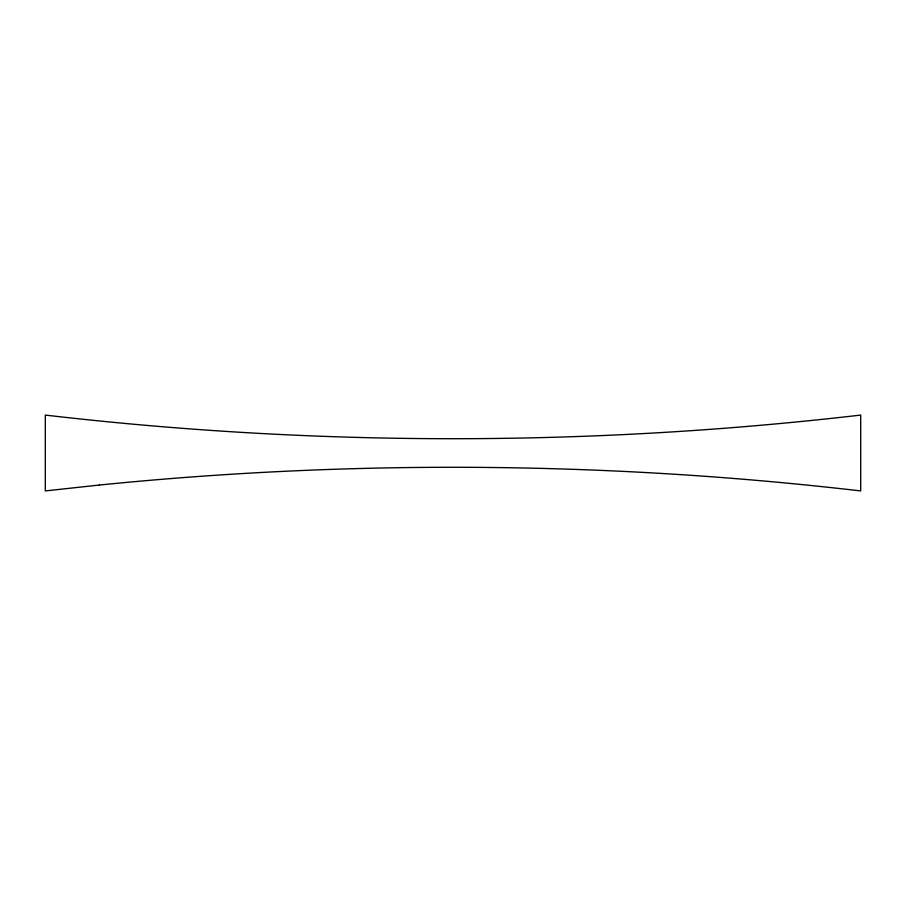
<?xml version="1.0" encoding="UTF-8"?>
<svg xmlns="http://www.w3.org/2000/svg" width="906" height="906" viewBox="0 0 906 906"><rect width="100%" height="100%" fill="white"/><g stroke="black" fill="none" stroke-linecap="round" stroke-linejoin="round"><path stroke-width="1.36" d="M99.366 485.038L45.3 490.927L45.3 415.073C315.888 446.59 590.112 446.59 860.7 415.073L860.7 490.927C608.119 461.505 352.366 459.546 99.366 485.038"/></g></svg>
